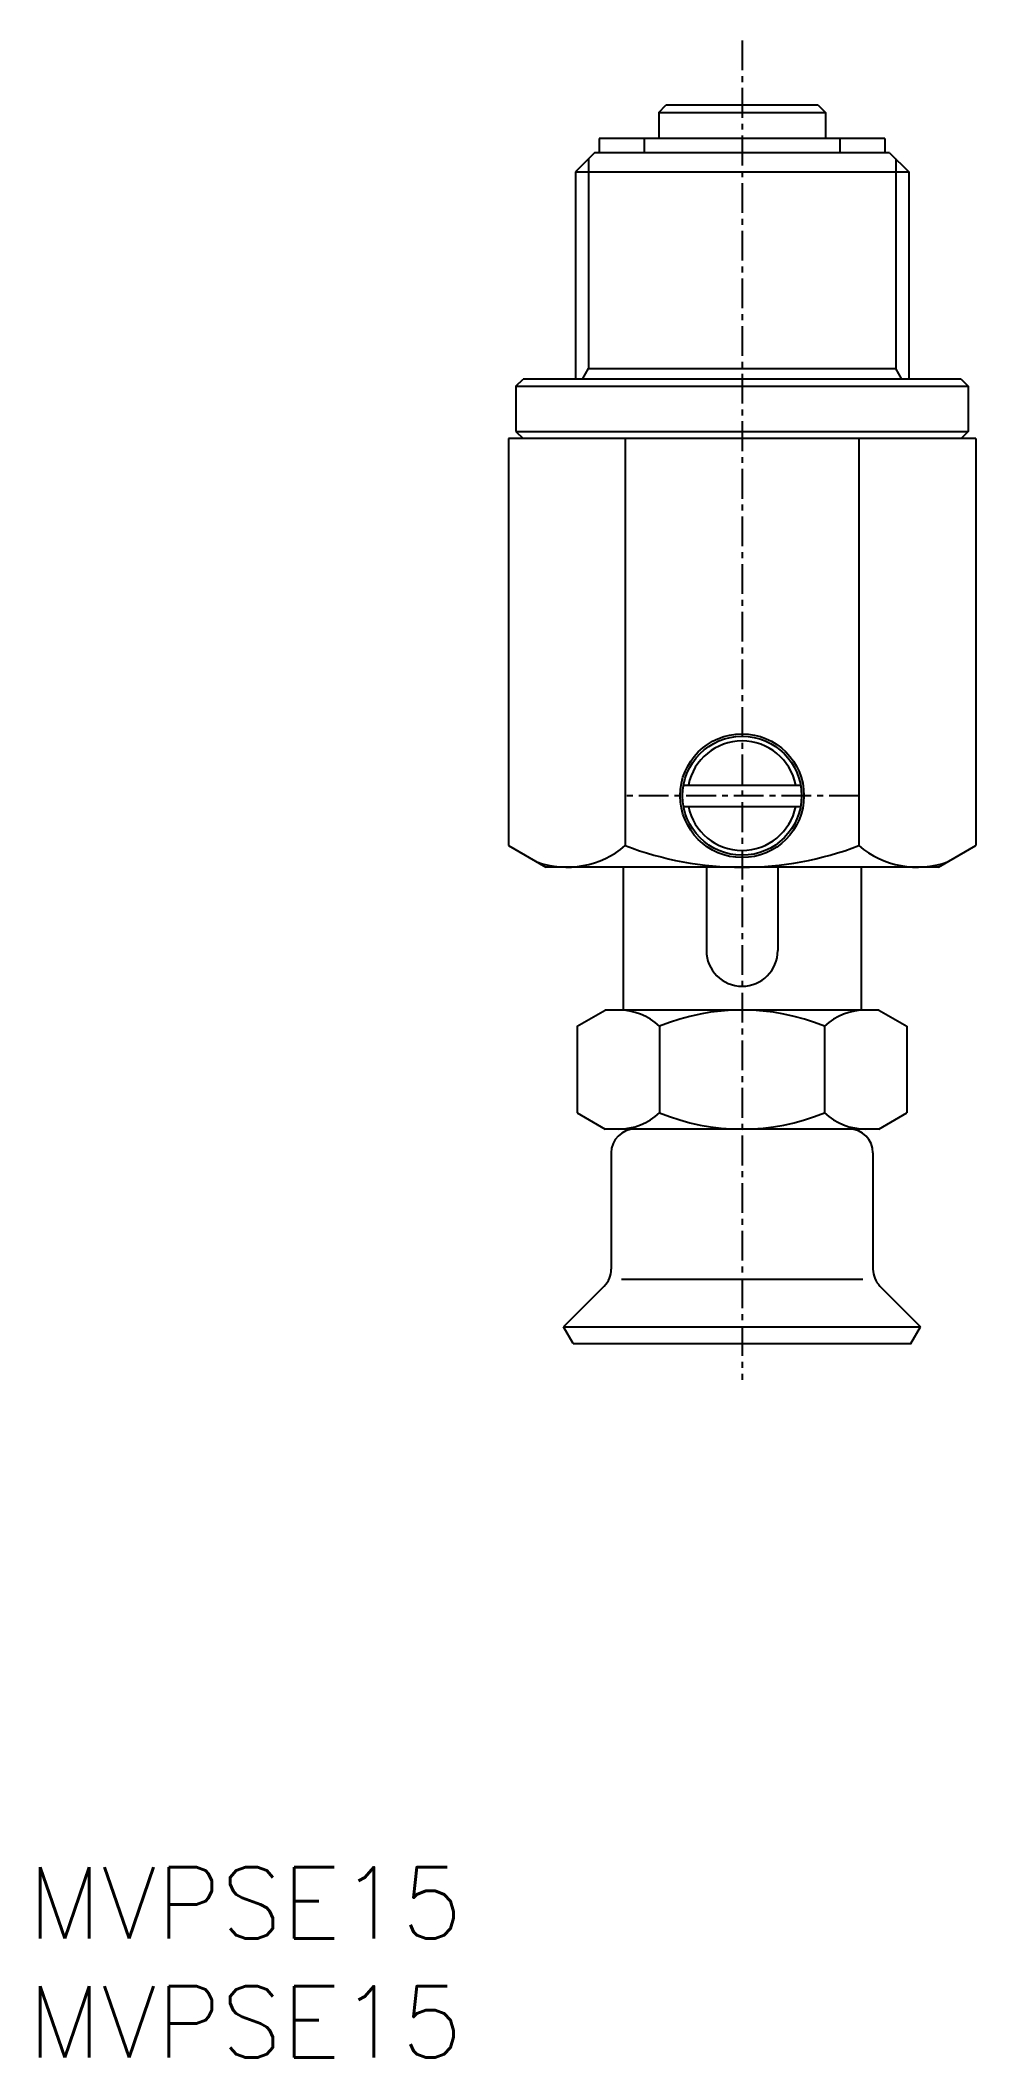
# Model space of a CAD drawing. Extents: x 0.5 to 39.8, y 0 to 84.7.
import ezdxf

# ---------------------------------------------------------------- set-up
doc = ezdxf.new("R2010")
doc.units = 0
doc.linetypes.add('CENTER', pattern=[2, 1.25, -0.25, 0.25, -0.25])
doc.layers.get('0').update_dxf_attribs({"linetype": 'CONTINUOUS'})
doc.layers.add('CENTER', color=1, linetype='CENTER')
doc.styles.get("Standard").update_dxf_attribs({"font": 'txt.shx'})

# ---------------------------------------------------------------- blocks, each defined once
blk = doc.blocks.new('*U18')
at = {"color": 7, "linetype": 'CONTINUOUS'}
blk.add_text('MVPSE15', height=3, dxfattribs=at).set_placement((0, 0))
blk = doc.blocks.new('*U19')
at = {"color": 7, "linetype": 'CONTINUOUS'}
blk.add_text('MVPSE15', height=3, dxfattribs=at).set_placement((0, 5))

msp = doc.modelspace()

# ---------------------------------------------------------------- linework, layer by layer
at = {"color": 7, "linetype": 'CONTINUOUS'}
for p, q in [((26.5, 81.7), (26.8, 82)), ((26.5, 81.7), (26.5, 80.6)), ((26.5, 81.7), (33.5, 81.7)), ((33.2, 82), (26.8, 82)), ((33.2, 82), (33.5, 81.7)), ((33.5, 81.7), (33.5, 80.6)), ((36, 80.6), (24, 80.6)), ((24, 80.6), (24, 80)), ((25.891, 80.6), (25.891, 80)), ((34.109, 80.6), (34.109, 80)), ((36, 80.6), (36, 80)), ((23.8, 80), (23, 79.2)), ((23.541, 79.742), (23.541, 70.938)), ((36.2, 80), (23.8, 80)), ((36.2, 80), (37, 79.2)), ((36.458, 79.742), (36.458, 70.938)), ((23, 79.2), (23, 70.5)), ((23, 79.2), (37, 79.2)), ((37, 79.2), (37, 70.5)), ((20.5, 70.2), (20.8, 70.5)), ((39.2, 70.5), (20.8, 70.5)), ((23.289, 70.5), (23.541, 70.938)), ((23.541, 70.938), (36.458, 70.938)), ((36.711, 70.5), (36.458, 70.938)), ((39.2, 70.5), (39.5, 70.2)), ((20.5, 70.2), (20.5, 68.3)), ((20.5, 70.2), (39.5, 70.2)), ((39.5, 70.2), (39.5, 68.3)), ((39.815, 68), (20.185, 68)), ((20.185, 68), (20.185, 50.904)), ((20.5, 68.3), (20.8, 68)), ((20.5, 68.3), (39.5, 68.3)), ((25.093, 68), (25.093, 50.904)), ((34.907, 68), (34.907, 50.904)), ((39.5, 68.3), (39.2, 68)), ((39.815, 68), (39.815, 50.904)), ((27.541, 53.45), (32.459, 53.45)), ((27.541, 52.55), (32.459, 52.55)), ((20.185, 50.904), (21.75, 50)), ((38.25, 50), (39.815, 50.904)), ((38.25, 50), (21.75, 50)), ((25, 50), (25, 44)), ((28.5, 50), (28.5, 46.5)), ((31.5, 50), (31.5, 46.5)), ((35, 50), (35, 44)), ((23.072, 43.32), (24.25, 44)), ((23.072, 43.32), (23.072, 39.68)), ((35.75, 44), (24.25, 44)), ((26.536, 43.32), (26.536, 39.68)), ((33.464, 43.32), (33.464, 39.68)), ((35.75, 44), (36.928, 43.32)), ((36.928, 43.32), (36.928, 39.68)), ((23.072, 39.68), (24.25, 39)), ((35.75, 39), (24.25, 39)), ((35.75, 39), (36.928, 39.68)), ((24.5, 38), (24.5, 33.114)), ((35.5, 38), (35.5, 33.114)), ((24.207, 32.407), (22.5, 30.7)), ((24.927, 32.7), (35.073, 32.7)), ((35.793, 32.407), (37.5, 30.7)), ((22.5, 30.7), (37.5, 30.7)), ((22.904, 30), (22.5, 30.7)), ((37.096, 30), (37.5, 30.7)), ((22.904, 30), (37.096, 30))]:
    msp.add_line(p, q, dxfattribs=at)
for radius in [2.6, 2.5]:
    msp.add_circle((30, 53), radius, dxfattribs=at)
for centre, radius, start, end in [((30, 53), 2.3, 11.28284, 168.71716), ((30, 53), 2.3, 191.28284, 348.71716), ((22.639, 53.784), 3.784, 250.42988, 310.4299), ((30, 63.779), 13.779, 249.13594, 290.86407), ((37.361, 53.784), 3.784, 229.5701, 289.57009), ((30, 46.5), 1.5, 180, 0), ((24.804, 41.455), 2.545, 47.1167, 90), ((30, 34.839), 9.161, 67.78069, 112.21931), ((35.196, 41.455), 2.545, 90, 132.88328), ((25.5, 38), 1, 90, 180), ((24.804, 41.545), 2.545, 270, 312.8833), ((30, 48.161), 9.161, 247.78069, 292.21931), ((35.196, 41.545), 2.545, 227.11672, 270), ((34.5, 38), 1, 0, 90), ((23.5, 33.114), 1, 314.99999, 0), ((36.5, 33.114), 1, 179.99999, 224.99999)]:
    msp.add_arc(centre, radius, start, end, dxfattribs=at)
msp.add_point((37.096, 30), dxfattribs=at)
at = {"layer": 'CENTER', "color": 1, "linetype": 'CENTER'}
for p, q in [((30, 84.725), (30, 28.471)), ((34.907, 53), (25.093, 53))]:
    msp.add_line(p, q, dxfattribs=at)

# ---------------------------------------------------------------- block references
at = {"color": 7, "linetype": 'CONTINUOUS'}
for name in ['*U19', '*U18']:
    msp.add_blockref(name, (0, 0), dxfattribs=at)

doc.saveas('drawing.dxf')
